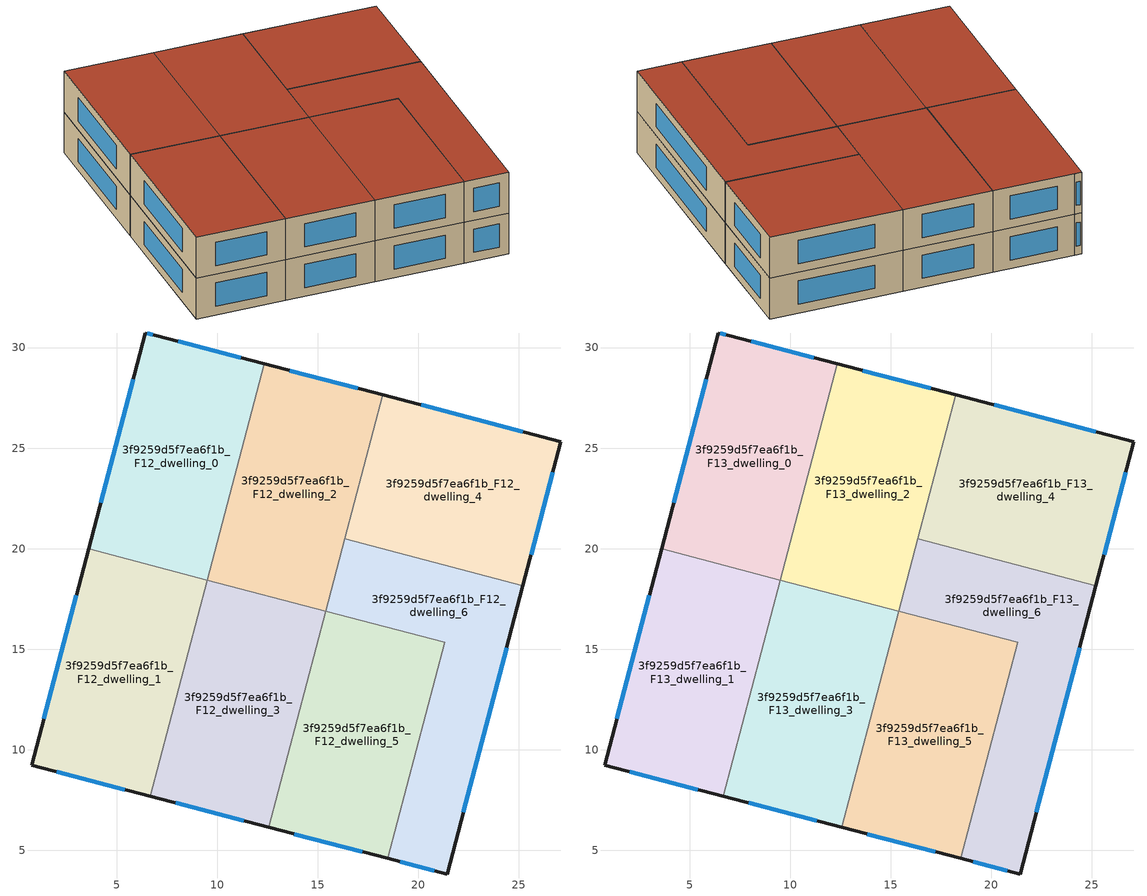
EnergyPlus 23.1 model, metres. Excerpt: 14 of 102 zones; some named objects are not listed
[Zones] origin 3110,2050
3f9259d5f7ea6f1b_F12_dwelling_0
 floor to 3f9259d5f7ea6f1b_F11_dwelling_0 (EU_floor_Construction): 12.34,29.18 9.5,18.43 3.6,19.99 6.43,30.72 6.89,30.61 z36
 wall outside (EU_wall_Construction): 12.34,29.18 6.89,30.61 6.43,30.72 3.6,19.99 z36:39
 wall to 3f9259d5f7ea6f1b_F12_dwelling_1 (EU_wall_Construction): 3.6,19.99 9.5,18.43 z36:39
 wall to 3f9259d5f7ea6f1b_F12_dwelling_2 (EU_wall_Construction): 9.5,18.44 12.34,29.18 z36:39
 wall to 3f9259d5f7ea6f1b_F12_dwelling_3 (EU_wall_Construction): 9.5,18.43 9.5,18.44 z36:39
 window (EU_Window_Construction): 11.17,29.49 8.06,30.3 / 5.83,28.42 4.21,22.29 / 6.79,30.63 6.53,30.7 z36.64:38.36
3f9259d5f7ea6f1b_F12_dwelling_1
 floor to 3f9259d5f7ea6f1b_F11_dwelling_1 (EU_floor_Construction): 9.5,18.43 6.67,7.69 0.77,9.24 3.6,19.99 z36
 wall outside (EU_wall_Construction): 3.6,19.99 0.77,9.24 6.67,7.69 z36:39
 wall to 3f9259d5f7ea6f1b_F12_dwelling_3 (EU_wall_Construction): 6.67,7.69 9.5,18.43 z36:39
 window (EU_Window_Construction): 2.03,8.91 5.41,8.02 / 3,17.68 1.38,11.54 z36.64:38.36
3f9259d5f7ea6f1b_F12_dwelling_2
 floor to 3f9259d5f7ea6f1b_F11_dwelling_2 (EU_floor_Construction): 18.24,27.64 15.4,16.89 9.51,18.44 12.34,29.18 z36
 wall outside (EU_wall_Construction): 18.24,27.64 12.34,29.18 z36:39
 wall to 3f9259d5f7ea6f1b_F12_dwelling_3 (EU_wall_Construction): 9.51,18.44 15.4,16.89 z36:39
 wall to 3f9259d5f7ea6f1b_F12_dwelling_4 (EU_wall_Construction): 16.35,20.48 18.24,27.64 z36:39
 wall to 3f9259d5f7ea6f1b_F12_dwelling_6 (EU_wall_Construction): 15.41,16.9 16.35,20.48 z36:39
 wall to 3f9259d5f7ea6f1b_F12_dwelling_5 (EU_wall_Construction): 15.4,16.89 15.41,16.9 z36:39
 window (EU_Window_Construction): 16.97,27.97 13.6,28.85 z36.64:38.36
3f9259d5f7ea6f1b_F12_dwelling_3
 floor to 3f9259d5f7ea6f1b_F11_dwelling_3 (EU_floor_Construction): 15.4,16.89 12.57,6.15 6.67,7.69 9.51,18.44 z36
 wall outside (EU_wall_Construction): 6.67,7.69 12.57,6.15 z36:39
 wall to 3f9259d5f7ea6f1b_F12_dwelling_5 (EU_wall_Construction): 12.57,6.15 15.4,16.89 z36:39
 window (EU_Window_Construction): 7.94,7.36 11.31,6.48 z36.64:38.36
3f9259d5f7ea6f1b_F12_dwelling_4
 floor to 3f9259d5f7ea6f1b_F11_dwelling_4 (EU_floor_Construction): 27.09,25.33 25.2,18.15 16.35,20.48 18.24,27.64 z36
 wall outside (EU_wall_Construction): 25.2,18.15 27.09,25.33 18.24,27.64 z36:39
 wall to 3f9259d5f7ea6f1b_F12_dwelling_6 (EU_wall_Construction): 16.35,20.48 25.2,18.15 z36:39
 window (EU_Window_Construction): 25.6,19.69 26.68,23.79 / 25.19,25.82 20.13,27.15 z36.64:38.36
3f9259d5f7ea6f1b_F12_dwelling_5
 floor to 3f9259d5f7ea6f1b_F11_dwelling_5 (EU_floor_Construction): 21.3,15.34 18.47,4.6 12.57,6.15 15.41,16.9 z36
 wall outside (EU_wall_Construction): 12.57,6.15 18.47,4.6 z36:39
 wall to 3f9259d5f7ea6f1b_F12_dwelling_6 (EU_wall_Construction): 18.47,4.6 21.3,15.34 15.41,16.9 z36:39
 window (EU_Window_Construction): 13.84,5.82 17.21,4.93 z36.64:38.36
3f9259d5f7ea6f1b_F12_dwelling_6
 floor to 3f9259d5f7ea6f1b_F11_dwelling_6 (EU_floor_Construction): 25.2,18.15 21.42,3.83 18.47,4.6 21.3,15.34 15.41,16.9 16.35,20.48 z36
 wall outside (EU_wall_Construction): 18.47,4.6 21.42,3.83 25.2,18.15 z36:39
 window (EU_Window_Construction): 22.23,6.9 24.39,15.09 / 19.1,4.44 20.79,4 z36.64:38.36
3f9259d5f7ea6f1b_F13_dwelling_0
 floor to 3f9259d5f7ea6f1b_F12_dwelling_0 (EU_floor_Construction): 12.34,29.18 9.5,18.43 3.6,19.99 6.43,30.72 6.89,30.61 z39
 wall outside (EU_wall_Construction): 12.34,29.18 6.89,30.61 6.43,30.72 3.6,19.99 z39:42
 wall to 3f9259d5f7ea6f1b_F13_dwelling_1 (EU_wall_Construction): 3.6,19.99 9.5,18.43 z39:42
 wall to 3f9259d5f7ea6f1b_F13_dwelling_2 (EU_wall_Construction): 9.5,18.44 12.34,29.18 z39:42
 wall to 3f9259d5f7ea6f1b_F13_dwelling_3 (EU_wall_Construction): 9.5,18.43 9.5,18.44 z39:42
 window (EU_Window_Construction): 11.17,29.49 8.06,30.3 / 5.83,28.42 4.21,22.29 / 6.79,30.63 6.53,30.7 z39.64:41.36
 roof outside (EU_roof_Construction): 9.5,18.43 12.34,29.18 6.89,30.61 6.43,30.72 3.6,19.99 z42
3f9259d5f7ea6f1b_F13_dwelling_1
 floor to 3f9259d5f7ea6f1b_F12_dwelling_1 (EU_floor_Construction): 9.5,18.43 6.67,7.69 0.77,9.24 3.6,19.99 z39
 wall outside (EU_wall_Construction): 3.6,19.99 0.77,9.24 6.67,7.69 z39:42
 wall to 3f9259d5f7ea6f1b_F13_dwelling_3 (EU_wall_Construction): 6.67,7.69 9.5,18.43 z39:42
 window (EU_Window_Construction): 2.03,8.91 5.41,8.02 / 3,17.68 1.38,11.54 z39.64:41.36
 roof outside (EU_roof_Construction): 6.67,7.69 9.5,18.43 3.6,19.99 0.77,9.24 z42
3f9259d5f7ea6f1b_F13_dwelling_2
 floor to 3f9259d5f7ea6f1b_F12_dwelling_2 (EU_floor_Construction): 18.24,27.64 15.4,16.89 9.51,18.44 12.34,29.18 z39
 wall outside (EU_wall_Construction): 18.24,27.64 12.34,29.18 z39:42
 wall to 3f9259d5f7ea6f1b_F13_dwelling_3 (EU_wall_Construction): 9.51,18.44 15.4,16.89 z39:42
 wall to 3f9259d5f7ea6f1b_F13_dwelling_4 (EU_wall_Construction): 16.35,20.48 18.24,27.64 z39:42
 wall to 3f9259d5f7ea6f1b_F13_dwelling_6 (EU_wall_Construction): 15.41,16.9 16.35,20.48 z39:42
 wall to 3f9259d5f7ea6f1b_F13_dwelling_5 (EU_wall_Construction): 15.4,16.89 15.41,16.9 z39:42
 window (EU_Window_Construction): 16.97,27.97 13.6,28.85 z39.64:41.36
 roof outside (EU_roof_Construction): 15.4,16.89 18.24,27.64 12.34,29.18 9.51,18.44 z42
3f9259d5f7ea6f1b_F13_dwelling_3
 floor to 3f9259d5f7ea6f1b_F12_dwelling_3 (EU_floor_Construction): 15.4,16.89 12.57,6.15 6.67,7.69 9.51,18.44 z39
 wall outside (EU_wall_Construction): 6.67,7.69 12.57,6.15 z39:42
 wall to 3f9259d5f7ea6f1b_F13_dwelling_5 (EU_wall_Construction): 12.57,6.15 15.4,16.89 z39:42
 window (EU_Window_Construction): 7.94,7.36 11.31,6.48 z39.64:41.36
 roof outside (EU_roof_Construction): 12.57,6.15 15.4,16.89 9.51,18.44 6.67,7.69 z42
3f9259d5f7ea6f1b_F13_dwelling_4
 floor to 3f9259d5f7ea6f1b_F12_dwelling_4 (EU_floor_Construction): 27.09,25.33 25.2,18.15 16.35,20.48 18.24,27.64 z39
 wall outside (EU_wall_Construction): 25.2,18.15 27.09,25.33 18.24,27.64 z39:42
 wall to 3f9259d5f7ea6f1b_F13_dwelling_6 (EU_wall_Construction): 16.35,20.48 25.2,18.15 z39:42
 window (EU_Window_Construction): 25.6,19.69 26.68,23.79 / 25.19,25.82 20.13,27.15 z39.64:41.36
 roof outside (EU_roof_Construction): 25.2,18.15 27.09,25.33 18.24,27.64 16.35,20.48 z42
3f9259d5f7ea6f1b_F13_dwelling_5
 floor to 3f9259d5f7ea6f1b_F12_dwelling_5 (EU_floor_Construction): 21.3,15.34 18.47,4.6 12.57,6.15 15.41,16.9 z39
 wall outside (EU_wall_Construction): 12.57,6.15 18.47,4.6 z39:42
 wall to 3f9259d5f7ea6f1b_F13_dwelling_6 (EU_wall_Construction): 18.47,4.6 21.3,15.34 15.41,16.9 z39:42
 window (EU_Window_Construction): 13.84,5.82 17.21,4.93 z39.64:41.36
 roof outside (EU_roof_Construction): 18.47,4.6 21.3,15.34 15.41,16.9 12.57,6.15 z42
3f9259d5f7ea6f1b_F13_dwelling_6
 floor to 3f9259d5f7ea6f1b_F12_dwelling_6 (EU_floor_Construction): 25.2,18.15 21.42,3.83 18.47,4.6 21.3,15.34 15.41,16.9 16.35,20.48 z39
 wall outside (EU_wall_Construction): 18.47,4.6 21.42,3.83 25.2,18.15 z39:42
 window (EU_Window_Construction): 22.23,6.9 24.39,15.09 / 19.1,4.44 20.79,4 z39.64:41.36
 roof outside (EU_roof_Construction): 21.42,3.83 25.2,18.15 16.35,20.48 15.41,16.9 21.3,15.34 18.47,4.6 z42
[Building]
EU S2 Campaign: North Axis=0; Terrain=City; Solar Distribution=FullExterior
[Site:Location]
Yerevan-Zvartnots.Intl.AP: Latitude=40.15; Longitude=44.383; Time Zone=4; Elevation=854
[SizingPeriod:WeatherFileDays]
AnnualSizingPeriod: Begin Month=1; Begin Day of Month=1; End Month=12; End Day of Month=31; Day of Week for Start Day=Monday; Use Weather File Daylight Saving Period=No; Use Weather File Rain and Snow Indicators=No
[MATERIAL]
EU_InternalMass_Material: Roughness=MediumRough; Thickness=0.1; Conductivity=1; Density=1800; Specific Heat=900; Thermal Absorptance=0.9; Solar Absorptance=0.7; Visible Absorptance=0.7
[MATERIAL:NOMASS] Roughness=MediumRough; Thermal Absorptance=0.9; Solar Absorptance=0.7; Visible Absorptance=0.7
Name | Thermal Resistance
EU_wall_NoMass | 1.05043
EU_roof_NoMass | 1.45357
EU_floor_NoMass | 0.478065
[WINDOWMATERIAL:SIMPLEGLAZINGSYSTEM]
EU_Window_SimpleGlazing: UFactor=2.5566; Solar Heat Gain Coefficient=0.75; Visible Transmittance=0.75
[CONSTRUCTION]
EU_wall_Construction: EU_wall_NoMass
EU_roof_Construction: EU_roof_NoMass
EU_floor_Construction: EU_floor_NoMass
EU_Window_Construction: EU_Window_SimpleGlazing
EU_InternalMass_Construction: EU_InternalMass_Material
[ZONE] Type=1; Multiplier=1; Ceiling Height=autocalculate; Floor Area=autocalculate; Part of Total Floor Area=Yes
Name | Volume
3f9259d5f7ea6f1b_F12_dwelling_0; 3f9259d5f7ea6f1b_F13_dwelling_0 | 203.348
3f9259d5f7ea6f1b_F12_dwelling_1; 3f9259d5f7ea6f1b_F13_dwelling_1 | 203.342
3f9259d5f7ea6f1b_F12_dwelling_2; 3f9259d5f7ea6f1b_F13_dwelling_2 | 203.355
3f9259d5f7ea6f1b_F12_dwelling_3; 3f9259d5f7ea6f1b_F13_dwelling_3; 3f9259d5f7ea6f1b_F12_dwelling_5; 3f9259d5f7ea6f1b_F13_dwelling_5 | 203.346
3f9259d5f7ea6f1b_F12_dwelling_4; 3f9259d5f7ea6f1b_F13_dwelling_4 | 203.345
3f9259d5f7ea6f1b_F12_dwelling_6; 3f9259d5f7ea6f1b_F13_dwelling_6 | 203.339
[INTERNALMASS] Construction=EU_InternalMass_Construction
Name | Zone or ZoneList | Surface Area
3f9259d5f7ea6f1b_F12_dwelling_0_EU_InternalMass | 3f9259d5f7ea6f1b_F12_dwelling_0 | 67.7827
3f9259d5f7ea6f1b_F12_dwelling_1_EU_InternalMass | 3f9259d5f7ea6f1b_F12_dwelling_1 | 67.7814
3f9259d5f7ea6f1b_F12_dwelling_2_EU_InternalMass | 3f9259d5f7ea6f1b_F12_dwelling_2 | 67.7862
3f9259d5f7ea6f1b_F12_dwelling_3_EU_InternalMass | 3f9259d5f7ea6f1b_F12_dwelling_3 | 67.7816
3f9259d5f7ea6f1b_F12_dwelling_4_EU_InternalMass | 3f9259d5f7ea6f1b_F12_dwelling_4 | 67.781
3f9259d5f7ea6f1b_F12_dwelling_5_EU_InternalMass | 3f9259d5f7ea6f1b_F12_dwelling_5 | 67.7833
3f9259d5f7ea6f1b_F12_dwelling_6_EU_InternalMass | 3f9259d5f7ea6f1b_F12_dwelling_6 | 67.7798
3f9259d5f7ea6f1b_F13_dwelling_0_EU_InternalMass | 3f9259d5f7ea6f1b_F13_dwelling_0 | 67.7827
3f9259d5f7ea6f1b_F13_dwelling_1_EU_InternalMass | 3f9259d5f7ea6f1b_F13_dwelling_1 | 67.7814
3f9259d5f7ea6f1b_F13_dwelling_2_EU_InternalMass | 3f9259d5f7ea6f1b_F13_dwelling_2 | 67.7862
3f9259d5f7ea6f1b_F13_dwelling_3_EU_InternalMass | 3f9259d5f7ea6f1b_F13_dwelling_3 | 67.7816
3f9259d5f7ea6f1b_F13_dwelling_4_EU_InternalMass | 3f9259d5f7ea6f1b_F13_dwelling_4 | 67.781
3f9259d5f7ea6f1b_F13_dwelling_5_EU_InternalMass | 3f9259d5f7ea6f1b_F13_dwelling_5 | 67.7833
3f9259d5f7ea6f1b_F13_dwelling_6_EU_InternalMass | 3f9259d5f7ea6f1b_F13_dwelling_6 | 67.7798
[OTHEREQUIPMENT] Fuel Type=Electricity; Design Level Calculation Method=Watts/Area; Power per Zone Floor Area=1; Fraction Latent=0; Fraction Radiant=0; Fraction Lost=0; Carbon Dioxide Generation Rate=0; EndUse Subcategory=EU_Step8_InternalGains
Name | Zone or ZoneList or Space or SpaceList | Schedule
EU_Step8_InternalGain_3f9259d5f7ea6f1b_F12_dwelling_0_f000 | 3f9259d5f7ea6f1b_F12_dwelling_0 | EU_Step8_GainSchedule_3f9259d5f7ea6f1b_F12_dwelling_0_f000
EU_Step8_InternalGain_3f9259d5f7ea6f1b_F12_dwelling_1_f000 | 3f9259d5f7ea6f1b_F12_dwelling_1 | EU_Step8_GainSchedule_3f9259d5f7ea6f1b_F12_dwelling_1_f000
EU_Step8_InternalGain_3f9259d5f7ea6f1b_F12_dwelling_2_f000 | 3f9259d5f7ea6f1b_F12_dwelling_2 | EU_Step8_GainSchedule_3f9259d5f7ea6f1b_F12_dwelling_2_f000
EU_Step8_InternalGain_3f9259d5f7ea6f1b_F12_dwelling_3_f000 | 3f9259d5f7ea6f1b_F12_dwelling_3 | EU_Step8_GainSchedule_3f9259d5f7ea6f1b_F12_dwelling_3_f000
EU_Step8_InternalGain_3f9259d5f7ea6f1b_F12_dwelling_4_f000 | 3f9259d5f7ea6f1b_F12_dwelling_4 | EU_Step8_GainSchedule_3f9259d5f7ea6f1b_F12_dwelling_4_f000
EU_Step8_InternalGain_3f9259d5f7ea6f1b_F12_dwelling_5_f000 | 3f9259d5f7ea6f1b_F12_dwelling_5 | EU_Step8_GainSchedule_3f9259d5f7ea6f1b_F12_dwelling_5_f000
EU_Step8_InternalGain_3f9259d5f7ea6f1b_F12_dwelling_6_f000 | 3f9259d5f7ea6f1b_F12_dwelling_6 | EU_Step8_GainSchedule_3f9259d5f7ea6f1b_F12_dwelling_6_f000
EU_Step8_InternalGain_3f9259d5f7ea6f1b_F13_dwelling_0_f000 | 3f9259d5f7ea6f1b_F13_dwelling_0 | EU_Step8_GainSchedule_3f9259d5f7ea6f1b_F13_dwelling_0_f000
EU_Step8_InternalGain_3f9259d5f7ea6f1b_F13_dwelling_1_f000 | 3f9259d5f7ea6f1b_F13_dwelling_1 | EU_Step8_GainSchedule_3f9259d5f7ea6f1b_F13_dwelling_1_f000
EU_Step8_InternalGain_3f9259d5f7ea6f1b_F13_dwelling_2_f000 | 3f9259d5f7ea6f1b_F13_dwelling_2 | EU_Step8_GainSchedule_3f9259d5f7ea6f1b_F13_dwelling_2_f000
EU_Step8_InternalGain_3f9259d5f7ea6f1b_F13_dwelling_3_f000 | 3f9259d5f7ea6f1b_F13_dwelling_3 | EU_Step8_GainSchedule_3f9259d5f7ea6f1b_F13_dwelling_3_f000
EU_Step8_InternalGain_3f9259d5f7ea6f1b_F13_dwelling_4_f000 | 3f9259d5f7ea6f1b_F13_dwelling_4 | EU_Step8_GainSchedule_3f9259d5f7ea6f1b_F13_dwelling_4_f000
EU_Step8_InternalGain_3f9259d5f7ea6f1b_F13_dwelling_5_f000 | 3f9259d5f7ea6f1b_F13_dwelling_5 | EU_Step8_GainSchedule_3f9259d5f7ea6f1b_F13_dwelling_5_f000
EU_Step8_InternalGain_3f9259d5f7ea6f1b_F13_dwelling_6_f000 | 3f9259d5f7ea6f1b_F13_dwelling_6 | EU_Step8_GainSchedule_3f9259d5f7ea6f1b_F13_dwelling_6_f000
[ZONEVENTILATION:DESIGNFLOWRATE] Schedule=EU_AlwaysOn; Design Flow Rate Calculation Method=AirChanges/Hour; Air Changes per Hour=0.557805; Ventilation Type=Natural; Fan Pressure Rise=0; Fan Total Efficiency=1; Constant Term Coefficient=1; Temperature Term Coefficient=0; Velocity Term Coefficient=0; Velocity Squared Term Coefficient=0; Minimum Indoor Temperature=-100; Maximum Indoor Temperature=100; Delta Temperature=-100; Minimum Outdoor Temperature=-100; Maximum Outdoor Temperature=100; Maximum Wind Speed=40
Name | Zone or ZoneList or Space or SpaceList
EU_ConstantAir_3f9259d5f7ea6f1b_F12_dwelling_0 | 3f9259d5f7ea6f1b_F12_dwelling_0
EU_ConstantAir_3f9259d5f7ea6f1b_F12_dwelling_1 | 3f9259d5f7ea6f1b_F12_dwelling_1
EU_ConstantAir_3f9259d5f7ea6f1b_F12_dwelling_2 | 3f9259d5f7ea6f1b_F12_dwelling_2
EU_ConstantAir_3f9259d5f7ea6f1b_F12_dwelling_3 | 3f9259d5f7ea6f1b_F12_dwelling_3
EU_ConstantAir_3f9259d5f7ea6f1b_F12_dwelling_4 | 3f9259d5f7ea6f1b_F12_dwelling_4
EU_ConstantAir_3f9259d5f7ea6f1b_F12_dwelling_5 | 3f9259d5f7ea6f1b_F12_dwelling_5
EU_ConstantAir_3f9259d5f7ea6f1b_F12_dwelling_6 | 3f9259d5f7ea6f1b_F12_dwelling_6
EU_ConstantAir_3f9259d5f7ea6f1b_F13_dwelling_0 | 3f9259d5f7ea6f1b_F13_dwelling_0
EU_ConstantAir_3f9259d5f7ea6f1b_F13_dwelling_1 | 3f9259d5f7ea6f1b_F13_dwelling_1
EU_ConstantAir_3f9259d5f7ea6f1b_F13_dwelling_2 | 3f9259d5f7ea6f1b_F13_dwelling_2
EU_ConstantAir_3f9259d5f7ea6f1b_F13_dwelling_3 | 3f9259d5f7ea6f1b_F13_dwelling_3
EU_ConstantAir_3f9259d5f7ea6f1b_F13_dwelling_4 | 3f9259d5f7ea6f1b_F13_dwelling_4
EU_ConstantAir_3f9259d5f7ea6f1b_F13_dwelling_5 | 3f9259d5f7ea6f1b_F13_dwelling_5
EU_ConstantAir_3f9259d5f7ea6f1b_F13_dwelling_6 | 3f9259d5f7ea6f1b_F13_dwelling_6
[HVACTEMPLATE:THERMOSTAT] Constant Heating Setpoint=20; Constant Cooling Setpoint=50
EU_HeatOnly_3f9259d5f7ea6f1b_F13_dwelling_1; EU_HeatOnly_3f9259d5f7ea6f1b_F13_dwelling_2; EU_HeatOnly_3f9259d5f7ea6f1b_F13_dwelling_3; EU_HeatOnly_3f9259d5f7ea6f1b_F13_dwelling_4; EU_HeatOnly_3f9259d5f7ea6f1b_F13_dwelling_5; EU_HeatOnly_3f9259d5f7ea6f1b_F13_dwelling_6
[HVACTEMPLATE:ZONE:IDEALLOADSAIRSYSTEM] System Availability Schedule=EU_AlwaysOn; Maximum Heating Supply Air Temperature=50; Minimum Cooling Supply Air Temperature=13; Maximum Heating Supply Air Humidity Ratio=0.0156; Minimum Cooling Supply Air Humidity Ratio=0.0077; Heating Limit=NoLimit; Cooling Limit=NoLimit; Heating Availability Schedule=EU_AlwaysOn; Cooling Availability Schedule=EU_CoolingOff; Dehumidification Control Type=ConstantSensibleHeatRatio; Cooling Sensible Heat Ratio=0.7; Dehumidification Setpoint=60; Humidification Control Type=None; Humidification Setpoint=30; Outdoor Air Method=None; Outdoor Air Flow Rate per Person=0.00944; Outdoor Air Flow Rate per Zone Floor Area=0; Outdoor Air Flow Rate per Zone=0; Demand Controlled Ventilation Type=None; Outdoor Air Economizer Type=NoEconomizer; Heat Recovery Type=None; Sensible Heat Recovery Effectiveness=0.7; Latent Heat Recovery Effectiveness=0.65
Name | Template Thermostat
3f9259d5f7ea6f1b_F12_dwelling_0 | EU_HeatOnly_3f9259d5f7ea6f1b_F12_dwelling_0
3f9259d5f7ea6f1b_F12_dwelling_1 | EU_HeatOnly_3f9259d5f7ea6f1b_F12_dwelling_1
3f9259d5f7ea6f1b_F12_dwelling_2 | EU_HeatOnly_3f9259d5f7ea6f1b_F12_dwelling_2
3f9259d5f7ea6f1b_F12_dwelling_3 | EU_HeatOnly_3f9259d5f7ea6f1b_F12_dwelling_3
3f9259d5f7ea6f1b_F12_dwelling_4 | EU_HeatOnly_3f9259d5f7ea6f1b_F12_dwelling_4
3f9259d5f7ea6f1b_F12_dwelling_5 | EU_HeatOnly_3f9259d5f7ea6f1b_F12_dwelling_5
3f9259d5f7ea6f1b_F12_dwelling_6 | EU_HeatOnly_3f9259d5f7ea6f1b_F12_dwelling_6
3f9259d5f7ea6f1b_F13_dwelling_0 | EU_HeatOnly_3f9259d5f7ea6f1b_F13_dwelling_0
3f9259d5f7ea6f1b_F13_dwelling_1 | EU_HeatOnly_3f9259d5f7ea6f1b_F13_dwelling_1
3f9259d5f7ea6f1b_F13_dwelling_2 | EU_HeatOnly_3f9259d5f7ea6f1b_F13_dwelling_2
3f9259d5f7ea6f1b_F13_dwelling_3 | EU_HeatOnly_3f9259d5f7ea6f1b_F13_dwelling_3
3f9259d5f7ea6f1b_F13_dwelling_4 | EU_HeatOnly_3f9259d5f7ea6f1b_F13_dwelling_4
3f9259d5f7ea6f1b_F13_dwelling_5 | EU_HeatOnly_3f9259d5f7ea6f1b_F13_dwelling_5
3f9259d5f7ea6f1b_F13_dwelling_6 | EU_HeatOnly_3f9259d5f7ea6f1b_F13_dwelling_6
[SIZING:ZONE] Zone Cooling Design Supply Air Temperature Input Method=SupplyAirTemperature; Zone Cooling Design Supply Air Temperature=13; Zone Heating Design Supply Air Temperature Input Method=SupplyAirTemperature; Zone Heating Design Supply Air Temperature=50; Zone Cooling Design Supply Air Humidity Ratio=0.008; Zone Heating Design Supply Air Humidity Ratio=0.008; Cooling Design Air Flow Method=DesignDay; Cooling Design Air Flow Rate=0; Cooling Minimum Air Flow per Zone Floor Area=0.000762; Cooling Minimum Air Flow=0; Cooling Minimum Air Flow Fraction=0.2; Heating Design Air Flow Method=DesignDay; Heating Design Air Flow Rate=0; Heating Maximum Air Flow per Zone Floor Area=0.002032; Heating Maximum Air Flow=0.141576; Heating Maximum Air Flow Fraction=0.3; Account for Dedicated Outdoor Air System=No; Dedicated Outdoor Air System Control Strategy=NeutralSupplyAir; Dedicated Outdoor Air Low Setpoint Temperature for Design=autosize; Dedicated Outdoor Air High Setpoint Temperature for Design=autosize; Zone Load Sizing Method=Sensible Load Only No Latent Load; Zone Latent Cooling Design Supply Air Humidity Ratio Input Method=HumidityRatioDifference; Zone Cooling Design Supply Air Humidity Ratio Difference=0.005; Zone Latent Heating Design Supply Air Humidity Ratio Input Method=HumidityRatioDifference; Zone Humidification Design Supply Air Humidity Ratio Difference=0.005
3f9259d5f7ea6f1b_F12_dwelling_0; 3f9259d5f7ea6f1b_F12_dwelling_1; 3f9259d5f7ea6f1b_F12_dwelling_2; 3f9259d5f7ea6f1b_F12_dwelling_3; 3f9259d5f7ea6f1b_F12_dwelling_4; 3f9259d5f7ea6f1b_F12_dwelling_5; 3f9259d5f7ea6f1b_F12_dwelling_6; 3f9259d5f7ea6f1b_F13_dwelling_0; 3f9259d5f7ea6f1b_F13_dwelling_1; 3f9259d5f7ea6f1b_F13_dwelling_2; 3f9259d5f7ea6f1b_F13_dwelling_3; 3f9259d5f7ea6f1b_F13_dwelling_4; 3f9259d5f7ea6f1b_F13_dwelling_5; 3f9259d5f7ea6f1b_F13_dwelling_6
[SCHEDULE:CONSTANT]
Name | Hourly Value
EU_AlwaysOn | 1
EU_CoolingOff | 0
[SCHEDULE:FILE] Column Number=1; Rows to Skip at Top=0; Number of Hours of Data=8760; Column Separator=Comma; Interpolate to Timestep=No; Minutes per Item=60; Adjust Schedule for Daylight Savings=Yes
Name | File
EU_Step8_GainSchedule_3f9259d5f7ea6f1b_F12_dwelling_0_f000 | ../../schedules/3f9259d5f7ea6f1b/3f9259d5f7ea6f1b_F12_dwelling_0_f000_gain.csv
EU_Step8_GainSchedule_3f9259d5f7ea6f1b_F12_dwelling_1_f000 | ../../schedules/3f9259d5f7ea6f1b/3f9259d5f7ea6f1b_F12_dwelling_1_f000_gain.csv
EU_Step8_GainSchedule_3f9259d5f7ea6f1b_F12_dwelling_2_f000 | ../../schedules/3f9259d5f7ea6f1b/3f9259d5f7ea6f1b_F12_dwelling_2_f000_gain.csv
EU_Step8_GainSchedule_3f9259d5f7ea6f1b_F12_dwelling_3_f000 | ../../schedules/3f9259d5f7ea6f1b/3f9259d5f7ea6f1b_F12_dwelling_3_f000_gain.csv
EU_Step8_GainSchedule_3f9259d5f7ea6f1b_F12_dwelling_4_f000 | ../../schedules/3f9259d5f7ea6f1b/3f9259d5f7ea6f1b_F12_dwelling_4_f000_gain.csv
EU_Step8_GainSchedule_3f9259d5f7ea6f1b_F12_dwelling_5_f000 | ../../schedules/3f9259d5f7ea6f1b/3f9259d5f7ea6f1b_F12_dwelling_5_f000_gain.csv
EU_Step8_GainSchedule_3f9259d5f7ea6f1b_F12_dwelling_6_f000 | ../../schedules/3f9259d5f7ea6f1b/3f9259d5f7ea6f1b_F12_dwelling_6_f000_gain.csv
EU_Step8_GainSchedule_3f9259d5f7ea6f1b_F13_dwelling_0_f000 | ../../schedules/3f9259d5f7ea6f1b/3f9259d5f7ea6f1b_F13_dwelling_0_f000_gain.csv
EU_Step8_GainSchedule_3f9259d5f7ea6f1b_F13_dwelling_1_f000 | ../../schedules/3f9259d5f7ea6f1b/3f9259d5f7ea6f1b_F13_dwelling_1_f000_gain.csv
EU_Step8_GainSchedule_3f9259d5f7ea6f1b_F13_dwelling_2_f000 | ../../schedules/3f9259d5f7ea6f1b/3f9259d5f7ea6f1b_F13_dwelling_2_f000_gain.csv
EU_Step8_GainSchedule_3f9259d5f7ea6f1b_F13_dwelling_3_f000 | ../../schedules/3f9259d5f7ea6f1b/3f9259d5f7ea6f1b_F13_dwelling_3_f000_gain.csv
EU_Step8_GainSchedule_3f9259d5f7ea6f1b_F13_dwelling_4_f000 | ../../schedules/3f9259d5f7ea6f1b/3f9259d5f7ea6f1b_F13_dwelling_4_f000_gain.csv
EU_Step8_GainSchedule_3f9259d5f7ea6f1b_F13_dwelling_5_f000 | ../../schedules/3f9259d5f7ea6f1b/3f9259d5f7ea6f1b_F13_dwelling_5_f000_gain.csv
EU_Step8_GainSchedule_3f9259d5f7ea6f1b_F13_dwelling_6_f000 | ../../schedules/3f9259d5f7ea6f1b/3f9259d5f7ea6f1b_F13_dwelling_6_f000_gain.csv
